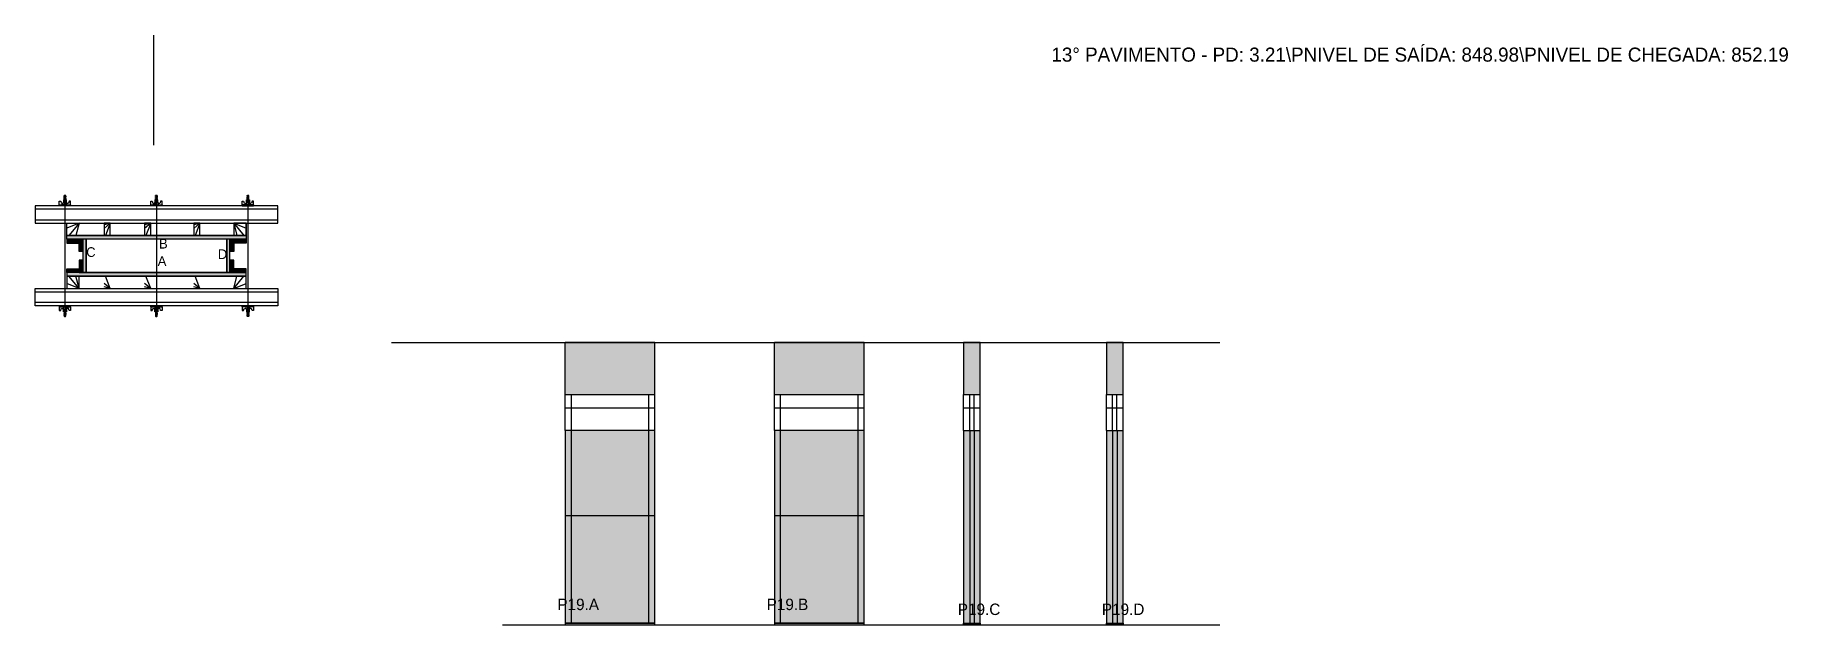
# Model space of a CAD drawing. Header units: metres. Extents: x 7609 to 9602, y 7594 to 8264.
import ezdxf

# ---------------------------------------------------------------- set-up
doc = ezdxf.new("R2010")
doc.units = ezdxf.units.M
for name, color, linetype in [('CHAPA', 7, 'Continuous'), ('COTA', 7, 'Continuous'), ('Hachura', 7, 'Continuous'), ('Madeira', 7, 'Continuous'), ('NOMENCLATURA', 7, 'Continuous'), ('Nível', 7, 'Continuous'), ('Painéis', 7, 'Continuous'), ('Perfil Metálico', 7, 'Continuous'), ('SARR_2.2x7', 7, 'Continuous'), ('SARRAFO', 7, 'Continuous'), ('Texto Seção', 7, 'Continuous'), ('TEXTO_GERAL', 7, 'Continuous')]:
    doc.layers.add(name, color=color, linetype=linetype)

msp = doc.modelspace()

# ---------------------------------------------------------------- hatches: boundary and pattern name
at = {"layer": 'COTA'}
h = msp.add_hatch(color=7, dxfattribs=at)
h.dxf.hatch_style = 1
h.paths.add_polyline_path([(8211.9, 7914.5), (8211.9, 7855.5), (8211.9, 7855.5), (8313.9, 7855.5), (8313.9, 7855.5), (8313.9, 7914.5), (8313.9, 7914.5), (8211.9, 7914.5)])
h = msp.add_hatch(color=7, dxfattribs=at)
h.dxf.hatch_style = 1
h.paths.add_polyline_path([(8449.8, 7914.5), (8449.8, 7855.5), (8449.8, 7855.5), (8551.8, 7855.5), (8551.8, 7855.5), (8551.8, 7914.5), (8551.8, 7914.5), (8449.8, 7914.5)])
h = msp.add_hatch(color=7, dxfattribs=at)
h.dxf.hatch_style = 1
h.paths.add_polyline_path([(8683.8, 7855.5), (8683.8, 7914.5), (8683.8, 7914.5), (8664.8, 7914.5), (8664.8, 7914.5), (8664.8, 7855.5), (8664.8, 7855.5), (8683.8, 7855.5)])
h = msp.add_hatch(color=7, dxfattribs=at)
h.dxf.hatch_style = 1
h.paths.add_polyline_path([(8846.3, 7855.5), (8846.3, 7914.5), (8846.3, 7914.5), (8827.3, 7914.5), (8827.3, 7914.5), (8827.3, 7855.5), (8827.3, 7855.5), (8846.3, 7855.5)])
at = {"layer": 'Hachura'}
h = msp.add_hatch(color=7, dxfattribs=at)
h.dxf.hatch_style = 1
h.paths.add_polyline_path([(7644.9, 8032.2), (7644.9, 8036.2), (7644.9, 8036.2), (7848.9, 8036.2), (7848.9, 8036.2), (7848.9, 8032.2), (7848.9, 8032.2), (7644.9, 8032.2)])
h = msp.add_hatch(color=7, dxfattribs=at)
h.dxf.hatch_style = 1
h.paths.add_polyline_path([(7644.9, 8032.2), (7644.9, 8036.2), (7644.9, 8036.2), (7848.9, 8036.2), (7848.9, 8036.2), (7848.9, 8032.2), (7848.9, 8032.2), (7644.9, 8032.2)])
h = msp.add_hatch(color=7, dxfattribs=at)
h.dxf.hatch_style = 1
h.paths.add_polyline_path([(7658.9, 8032.2), (7658.9, 8027.8), (7658.9, 8027.8), (7644.9, 8027.8), (7644.9, 8027.8), (7644.9, 8032.2), (7644.9, 8032.2), (7658.9, 8032.2)])
h = msp.add_hatch(color=7, dxfattribs=at)
h.dxf.hatch_style = 1
h.paths.add_polyline_path([(7663.3, 8032.2), (7658.9, 8032.2), (7658.9, 8032.2), (7658.9, 8018.2), (7658.9, 8018.2), (7663.3, 8018.2), (7663.3, 8018.2), (7663.3, 8032.2)])
h = msp.add_hatch(color=7, dxfattribs=at)
h.dxf.hatch_style = 1
h.paths.add_polyline_path([(7666.9, 8032.2), (7663.3, 8032.2), (7663.3, 8032.2), (7663.3, 7994.2), (7663.3, 7994.2), (7666.9, 7994.2), (7666.9, 7994.2), (7666.9, 8032.2)])
h = msp.add_hatch(color=7, dxfattribs=at)
h.dxf.hatch_style = 1
h.paths.add_polyline_path([(7666.9, 8032.2), (7663.3, 8032.2), (7663.3, 8032.2), (7663.3, 7994.2), (7663.3, 7994.2), (7666.9, 7994.2), (7666.9, 7994.2), (7666.9, 8032.2)])
h = msp.add_hatch(color=7, dxfattribs=at)
h.dxf.hatch_style = 1
h.paths.add_polyline_path([(7830.5, 8032.2), (7826.9, 8032.2), (7826.9, 8032.2), (7826.9, 7994.2), (7826.9, 7994.2), (7830.5, 7994.2), (7830.5, 7994.2), (7830.5, 8032.2)])
h = msp.add_hatch(color=7, dxfattribs=at)
h.dxf.hatch_style = 1
h.paths.add_polyline_path([(7830.5, 8032.2), (7826.9, 8032.2), (7826.9, 8032.2), (7826.9, 7994.2), (7826.9, 7994.2), (7830.5, 7994.2), (7830.5, 7994.2), (7830.5, 8032.2)])
h = msp.add_hatch(color=7, dxfattribs=at)
h.dxf.hatch_style = 1
h.paths.add_polyline_path([(7834.9, 8032.2), (7830.5, 8032.2), (7830.5, 8032.2), (7830.5, 8018.2), (7830.5, 8018.2), (7834.9, 8018.2), (7834.9, 8018.2), (7834.9, 8032.2)])
h = msp.add_hatch(color=7, dxfattribs=at)
h.dxf.hatch_style = 1
h.paths.add_polyline_path([(7834.9, 8032.2), (7834.9, 8027.8), (7834.9, 8027.8), (7848.9, 8027.8), (7848.9, 8027.8), (7848.9, 8032.2), (7848.9, 8032.2), (7834.9, 8032.2)])
h = msp.add_hatch(color=7, dxfattribs=at)
h.dxf.hatch_style = 1
h.paths.add_polyline_path([(7658.9, 7994.2), (7658.9, 7998.6), (7658.9, 7998.6), (7644.9, 7998.6), (7644.9, 7998.6), (7644.9, 7994.2), (7644.9, 7994.2), (7658.9, 7994.2)])
h = msp.add_hatch(color=7, dxfattribs=at)
h.dxf.hatch_style = 1
h.paths.add_polyline_path([(7644.9, 7994.2), (7644.9, 7990.2), (7644.9, 7990.2), (7848.9, 7990.2), (7848.9, 7990.2), (7848.9, 7994.2), (7848.9, 7994.2), (7644.9, 7994.2)])
h = msp.add_hatch(color=7, dxfattribs=at)
h.dxf.hatch_style = 1
h.paths.add_polyline_path([(7644.9, 7994.2), (7644.9, 7990.2), (7644.9, 7990.2), (7848.9, 7990.2), (7848.9, 7990.2), (7848.9, 7994.2), (7848.9, 7994.2), (7644.9, 7994.2)])
h = msp.add_hatch(color=7, dxfattribs=at)
h.dxf.hatch_style = 1
h.paths.add_polyline_path([(7663.3, 7994.2), (7658.9, 7994.2), (7658.9, 7994.2), (7658.9, 8008.2), (7658.9, 8008.2), (7663.3, 8008.2), (7663.3, 8008.2), (7663.3, 7994.2)])
h = msp.add_hatch(color=7, dxfattribs=at)
h.dxf.hatch_style = 1
h.paths.add_polyline_path([(7834.9, 7994.2), (7830.5, 7994.2), (7830.5, 7994.2), (7830.5, 8008.2), (7830.5, 8008.2), (7834.9, 8008.2), (7834.9, 8008.2), (7834.9, 7994.2)])
h = msp.add_hatch(color=7, dxfattribs=at)
h.dxf.hatch_style = 1
h.paths.add_polyline_path([(7834.9, 7994.2), (7834.9, 7998.6), (7834.9, 7998.6), (7848.9, 7998.6), (7848.9, 7998.6), (7848.9, 7994.2), (7848.9, 7994.2), (7834.9, 7994.2)])
h = msp.add_hatch(color=7, dxfattribs=at)
h.dxf.hatch_style = 1
h.paths.add_polyline_path([(8313.9, 7814.5), (8211.9, 7814.5), (8211.9, 7814.5), (8211.9, 7593.5), (8211.9, 7593.5), (8313.9, 7593.5), (8313.9, 7593.5), (8313.9, 7814.5)])
h = msp.add_hatch(color=7, dxfattribs=at)
h.dxf.hatch_style = 1
h.paths.add_polyline_path([(8551.8, 7814.5), (8449.8, 7814.5), (8449.8, 7814.5), (8449.8, 7593.5), (8449.8, 7593.5), (8551.8, 7593.5), (8551.8, 7593.5), (8551.8, 7814.5)])
h = msp.add_hatch(color=7, dxfattribs=at)
h.dxf.hatch_style = 1
h.paths.add_polyline_path([(8683.8, 7814.5), (8664.8, 7814.5), (8664.8, 7814.5), (8664.8, 7593.5), (8664.8, 7593.5), (8683.8, 7593.5), (8683.8, 7593.5), (8683.8, 7814.5), (8683.8, 7814.5)])
h = msp.add_hatch(color=7, dxfattribs=at)
h.dxf.hatch_style = 1
h.paths.add_polyline_path([(8846.3, 7814.5), (8827.3, 7814.5), (8827.3, 7814.5), (8827.3, 7593.5), (8827.3, 7593.5), (8846.3, 7593.5), (8846.3, 7593.5), (8846.3, 7814.5), (8846.3, 7814.5)])

# ---------------------------------------------------------------- linework, layer by layer
at = {"layer": 'CHAPA', "color": 7, "lineweight": 25}
for points in [[(7644.9, 8032.2), (7644.9, 8036.2), (7848.9, 8036.2), (7848.9, 8032.2)], [(7644.9, 8032.2), (7644.9, 8036.2), (7848.9, 8036.2), (7848.9, 8032.2)], [(7666.9, 8032.2), (7663.3, 8032.2), (7663.3, 7994.2), (7666.9, 7994.2)], [(7666.9, 8032.2), (7663.3, 8032.2), (7663.3, 7994.2), (7666.9, 7994.2)], [(7830.5, 8032.2), (7826.9, 8032.2), (7826.9, 7994.2), (7830.5, 7994.2)], [(7830.5, 8032.2), (7826.9, 8032.2), (7826.9, 7994.2), (7830.5, 7994.2)], [(7644.9, 7994.2), (7644.9, 7990.2), (7848.9, 7990.2), (7848.9, 7994.2)], [(7644.9, 7994.2), (7644.9, 7990.2), (7848.9, 7990.2), (7848.9, 7994.2)]]:
    msp.add_lwpolyline(points, close=True, dxfattribs=at)
at = {"layer": 'COTA', "color": 7, "lineweight": 25}
for p, q in [((8211.9, 7855.5), (8211.9, 7914.5)), ((8313.9, 7914.5), (8211.9, 7914.5)), ((8313.9, 7855.5), (8313.9, 7914.5)), ((8551.8, 7914.5), (8449.8, 7914.5)), ((8449.8, 7855.5), (8449.8, 7914.5)), ((8551.8, 7855.5), (8551.8, 7914.5))]:
    msp.add_line(p, q, dxfattribs=at)
for points in [[(8683.8, 7855.5), (8683.8, 7914.5), (8664.8, 7914.5), (8664.8, 7855.5)], [(8846.3, 7855.5), (8846.3, 7914.5), (8827.3, 7914.5), (8827.3, 7855.5)]]:
    msp.add_lwpolyline(points, dxfattribs=at)
at = {"layer": 'Defpoints', "color": 7, "lineweight": 25}
msp.add_line((7743.9, 8139.2), (7743.9, 8264.2), dxfattribs=at)
at = {"layer": 'Hachura', "color": 7, "lineweight": 25}
for p, q in [((7636.4, 8070.2), (7636.4, 8075.3)), ((7636.4, 8075.3), (7638.1, 8075.3)), ((7638.1, 8075.3), (7638.7, 8073.1)), ((7641, 8073.7), (7644.8, 8073.7)), ((7641, 8071.1), (7641, 8073.7)), ((7644.6, 8076.9), (7641.2, 8076.9)), ((7641.2, 8076.9), (7641.2, 8073.7)), ((7644.6, 8076.8), (7641.2, 8076.8)), ((7641.8, 8081.3), (7644, 8080.2)), ((7643.9, 8079.9), (7641.8, 8081)), ((7641.8, 8080.1), (7644, 8079)), ((7643.9, 8078.8), (7641.8, 8079.8)), ((7641.8, 8078.9), (7644, 8077.8)), ((7643.9, 8077.6), (7641.8, 8078.7)), ((7643, 8076.9), (7641.8, 8077.5)), ((7641.9, 8081.7), (7642.2, 8082)), ((7641.9, 8081.3), (7641.9, 8081.7)), ((7641.9, 8081.7), (7641.9, 8081.7)), ((7643.8, 8081.7), (7641.9, 8081.7)), ((7641.9, 8081.3), (7643.8, 8080.4)), ((7641.9, 8081.3), (7643.8, 8080.4)), ((7641.9, 8080.2), (7641.9, 8080.8)), ((7643.8, 8079.9), (7641.9, 8080.8)), ((7641.9, 8080.2), (7643.8, 8079.2)), ((7641.9, 8079), (7641.9, 8079.7)), ((7643.8, 8078.7), (7641.9, 8079.7)), ((7641.9, 8079.5), (7641.9, 8079.7)), ((7641.9, 8079), (7643.8, 8078.1)), ((7641.9, 8077.9), (7641.9, 8078.5)), ((7643.8, 8077.5), (7641.9, 8078.5)), ((7641.9, 8077.9), (7643.8, 8076.9)), ((7642.8, 8076.9), (7641.9, 8077.3)), ((7641.9, 8076.9), (7641.9, 8077.3)), ((7642.2, 8082), (7643.5, 8082)), ((7642.2, 8076.9), (7642.2, 8073.7)), ((7643.8, 8081), (7642.5, 8081.7)), ((7643.9, 8081.1), (7642.8, 8081.7)), ((7642.9, 8081), (7642.9, 7949.2)), ((7643.3, 8081.7), (7644, 8081.3)), ((7643.8, 8081.7), (7643.5, 8082)), ((7643.5, 8081.7), (7643.8, 8081.5)), ((7643.8, 8081.5), (7643.8, 8081.7)), ((7643.8, 8081), (7643.8, 8080.4)), ((7643.8, 8079.2), (7643.8, 8079.9)), ((7643.8, 8078.5), (7643.8, 8078.7)), ((7643.8, 8078.5), (7643.8, 8078.1)), ((7643.8, 8077.5), (7643.8, 8076.9)), ((7643.8, 8076.9), (7643.8, 8073.7)), ((7644.6, 8073.7), (7644.6, 8076.9)), ((7644.8, 8073.7), (7644.6, 8073.7)), ((7644.8, 8073.7), (7644.6, 8073.7)), ((7644.8, 8073.7), (7644.8, 8071.1)), ((7647.7, 8075.3), (7647.1, 8073.1)), ((7649.3, 8075.3), (7647.7, 8075.3)), ((7649.3, 8071.1), (7649.3, 8075.3)), ((7740.4, 8070.2), (7740.4, 8075.3)), ((7740.4, 8075.3), (7742.1, 8075.3)), ((7742.1, 8075.3), (7742.7, 8073.1)), ((7745, 8073.7), (7748.8, 8073.7)), ((7745, 8071.1), (7745, 8073.7)), ((7748.6, 8076.9), (7745.2, 8076.9)), ((7745.2, 8076.9), (7745.2, 8073.7)), ((7748.6, 8076.8), (7745.2, 8076.8)), ((7745.8, 8081.3), (7748, 8080.2)), ((7747.9, 8079.9), (7745.8, 8081)), ((7745.8, 8080.1), (7748, 8079)), ((7747.9, 8078.8), (7745.8, 8079.8)), ((7745.8, 8078.9), (7748, 8077.8)), ((7747.9, 8077.6), (7745.8, 8078.7)), ((7747, 8076.9), (7745.8, 8077.5)), ((7745.9, 8081.7), (7746.2, 8082)), ((7745.9, 8081.3), (7745.9, 8081.7)), ((7745.9, 8081.7), (7745.9, 8081.7)), ((7747.8, 8081.7), (7745.9, 8081.7)), ((7745.9, 8081.3), (7747.8, 8080.4)), ((7745.9, 8081.3), (7747.8, 8080.4)), ((7745.9, 8080.2), (7745.9, 8080.8)), ((7747.8, 8079.9), (7745.9, 8080.8)), ((7745.9, 8080.2), (7747.8, 8079.2)), ((7745.9, 8079), (7745.9, 8079.7)), ((7747.8, 8078.7), (7745.9, 8079.7)), ((7745.9, 8079.5), (7745.9, 8079.7)), ((7745.9, 8079), (7747.8, 8078.1)), ((7745.9, 8077.9), (7745.9, 8078.5)), ((7747.8, 8077.5), (7745.9, 8078.5)), ((7745.9, 8077.9), (7747.8, 8076.9)), ((7746.8, 8076.9), (7745.9, 8077.3)), ((7745.9, 8076.9), (7745.9, 8077.3)), ((7746.2, 8082), (7747.5, 8082)), ((7746.2, 8076.9), (7746.2, 8073.7)), ((7747.8, 8081), (7746.5, 8081.7)), ((7747.9, 8081.1), (7746.8, 8081.7)), ((7746.9, 8081), (7746.9, 7949.2)), ((7747.3, 8081.7), (7748, 8081.3)), ((7747.8, 8081.7), (7747.5, 8082)), ((7747.5, 8081.7), (7747.8, 8081.5)), ((7747.8, 8081.5), (7747.8, 8081.7)), ((7747.8, 8081), (7747.8, 8080.4)), ((7747.8, 8079.2), (7747.8, 8079.9)), ((7747.8, 8078.5), (7747.8, 8078.7)), ((7747.8, 8078.5), (7747.8, 8078.1)), ((7747.8, 8077.5), (7747.8, 8076.9)), ((7747.8, 8076.9), (7747.8, 8073.7)), ((7748.6, 8073.7), (7748.6, 8076.9)), ((7748.8, 8073.7), (7748.6, 8073.7)), ((7748.8, 8073.7), (7748.6, 8073.7)), ((7748.8, 8073.7), (7748.8, 8071.1)), ((7751.7, 8075.3), (7751.1, 8073.1)), ((7753.3, 8075.3), (7751.7, 8075.3)), ((7753.3, 8071.1), (7753.3, 8075.3)), ((7844.4, 8071.1), (7844.4, 8075.3)), ((7844.4, 8075.3), (7846.1, 8075.3)), ((7846.1, 8075.3), (7846.7, 8073.1)), ((7852.8, 8073.7), (7849, 8073.7)), ((7849, 8073.7), (7849, 8071.1)), ((7849, 8073.7), (7849.2, 8073.7)), ((7849, 8073.7), (7849.2, 8073.7)), ((7849.2, 8076.9), (7852.6, 8076.9)), ((7849.2, 8073.7), (7849.2, 8076.9)), ((7849.2, 8076.8), (7852.6, 8076.8)), ((7850.5, 8081.7), (7849.8, 8081.3)), ((7852, 8081.3), (7849.8, 8080.2)), ((7852, 8080.1), (7849.8, 8079)), ((7852, 8078.9), (7849.8, 8077.8)), ((7849.9, 8081.1), (7851, 8081.7)), ((7849.9, 8079.9), (7852, 8081)), ((7849.9, 8078.8), (7852, 8079.8)), ((7849.9, 8077.6), (7852, 8078.7)), ((7850, 8081.7), (7850.3, 8082)), ((7850.3, 8081.7), (7850, 8081.5)), ((7850, 8081.5), (7850, 8081.7)), ((7850, 8081), (7851.3, 8081.7)), ((7850, 8081.7), (7851.9, 8081.7)), ((7851.9, 8081.3), (7850, 8080.4)), ((7851.9, 8081.3), (7850, 8080.4)), ((7850, 8081), (7850, 8080.4)), ((7850, 8079.9), (7851.9, 8080.8)), ((7851.9, 8080.2), (7850, 8079.2)), ((7850, 8079.2), (7850, 8079.9)), ((7850, 8078.7), (7851.9, 8079.7)), ((7851.9, 8079), (7850, 8078.1)), ((7850, 8078.5), (7850, 8078.7)), ((7850, 8078.5), (7850, 8078.1)), ((7850, 8077.5), (7851.9, 8078.5)), ((7851.9, 8077.9), (7850, 8076.9)), ((7850, 8077.5), (7850, 8076.9)), ((7850, 8076.9), (7850, 8073.7)), ((7851.6, 8082), (7850.3, 8082)), ((7850.8, 8076.9), (7852, 8077.5)), ((7850.9, 8081), (7850.9, 7949.2)), ((7851, 8076.9), (7851.9, 8077.3)), ((7851.5, 8076.9), (7851.5, 8073.7)), ((7851.9, 8081.7), (7851.6, 8082)), ((7851.9, 8081.3), (7851.9, 8081.7)), ((7851.9, 8081.7), (7851.9, 8081.7)), ((7851.9, 8080.2), (7851.9, 8080.8)), ((7851.9, 8079), (7851.9, 8079.7)), ((7851.9, 8079.5), (7851.9, 8079.7)), ((7851.9, 8077.9), (7851.9, 8078.5)), ((7851.9, 8076.9), (7851.9, 8077.3)), ((7852.6, 8076.9), (7852.6, 8073.7)), ((7852.8, 8071.1), (7852.8, 8073.7)), ((7855.7, 8075.3), (7855.1, 8073.1)), ((7857.3, 8075.3), (7855.7, 8075.3)), ((7857.3, 8070.2), (7857.3, 8075.3)), ((7636.4, 8071.1), (7649.3, 8071.1)), ((7636.4, 8071.1), (7641.6, 8071.1)), ((7649.3, 8070.2), (7636.4, 8070.2)), ((7636.6, 8071.1), (7636.6, 8070.2)), ((7636.8, 8071.1), (7636.8, 8070.2)), ((7637.1, 8071.1), (7637.1, 8070.2)), ((7637.6, 8071.1), (7637.6, 8070.2)), ((7638.4, 8071.1), (7638.4, 8070.2)), ((7639, 8072.9), (7641, 8072.9)), ((7639.9, 8071.1), (7639.9, 8070.2)), ((7648.4, 8070.2), (7640.6, 8070.2)), ((7642.9, 8071.1), (7641, 8071.1)), ((7641.6, 8071.1), (7642.2, 8071.1)), ((7641.9, 8070.8), (7641.9, 8071)), ((7641.9, 8070.3), (7641.9, 8070.8)), ((7642.6, 8071.1), (7642.6, 8073.1)), ((7642.9, 8071.1), (7642.9, 8070.2)), ((7643.1, 8073.1), (7643.1, 8071.1)), ((7643.9, 8071), (7643.9, 8070.5)), ((7646.8, 8072.9), (7644.8, 8072.9)), ((7645.9, 8071.1), (7645.9, 8070.2)), ((7647.4, 8071.1), (7647.4, 8070.2)), ((7648.2, 8071.1), (7648.2, 8070.2)), ((7648.7, 8071.1), (7648.7, 8070.2)), ((7649, 8071.1), (7649, 8070.2)), ((7649.2, 8071.1), (7649.2, 8070.2)), ((7649.3, 8071.1), (7649.3, 8070.2)), ((7740.4, 8071.1), (7753.3, 8071.1)), ((7740.4, 8071.1), (7745.6, 8071.1)), ((7753.3, 8070.2), (7740.4, 8070.2)), ((7740.6, 8071.1), (7740.6, 8070.2)), ((7740.8, 8071.1), (7740.8, 8070.2)), ((7741.1, 8071.1), (7741.1, 8070.2)), ((7741.6, 8071.1), (7741.6, 8070.2)), ((7742.4, 8071.1), (7742.4, 8070.2)), ((7743, 8072.9), (7745, 8072.9)), ((7743.9, 8071.1), (7743.9, 8070.2)), ((7752.4, 8070.2), (7744.6, 8070.2)), ((7746.9, 8071.1), (7745, 8071.1)), ((7745.6, 8071.1), (7746.2, 8071.1)), ((7745.9, 8070.8), (7745.9, 8071)), ((7745.9, 8070.3), (7745.9, 8070.8)), ((7746.6, 8071.1), (7746.6, 8073.1)), ((7746.9, 8071.1), (7746.9, 8070.2)), ((7747.1, 8073.1), (7747.1, 8071.1)), ((7747.9, 8071), (7747.9, 8070.5)), ((7750.8, 8072.9), (7748.8, 8072.9)), ((7749.9, 8071.1), (7749.9, 8070.2)), ((7751.4, 8071.1), (7751.4, 8070.2)), ((7752.2, 8071.1), (7752.2, 8070.2)), ((7752.7, 8071.1), (7752.7, 8070.2)), ((7753, 8071.1), (7753, 8070.2)), ((7753.2, 8071.1), (7753.2, 8070.2)), ((7753.3, 8071.1), (7753.3, 8070.2)), ((7857.3, 8071.1), (7844.4, 8071.1)), ((7844.4, 8071.1), (7844.4, 8070.2)), ((7844.4, 8070.2), (7857.3, 8070.2)), ((7844.6, 8071.1), (7844.6, 8070.2)), ((7844.8, 8071.1), (7844.8, 8070.2)), ((7845.1, 8071.1), (7845.1, 8070.2)), ((7845.4, 8070.2), (7853.2, 8070.2)), ((7845.6, 8071.1), (7845.6, 8070.2)), ((7846.4, 8071.1), (7846.4, 8070.2)), ((7847, 8072.9), (7849, 8072.9)), ((7847.9, 8071.1), (7847.9, 8070.2)), ((7849.9, 8071), (7849.9, 8070.5)), ((7850.7, 8073.1), (7850.7, 8071.1)), ((7850.9, 8071.1), (7852.8, 8071.1)), ((7850.9, 8071.1), (7850.9, 8070.2)), ((7851.2, 8071.1), (7851.2, 8073.1)), ((7852.2, 8071.1), (7851.5, 8071.1)), ((7851.9, 8070.8), (7851.9, 8071)), ((7851.9, 8070.3), (7851.9, 8070.8)), ((7857.3, 8071.1), (7852.2, 8071.1)), ((7854.8, 8072.9), (7852.8, 8072.9)), ((7853.9, 8071.1), (7853.9, 8070.2)), ((7855.4, 8071.1), (7855.4, 8070.2)), ((7856.2, 8071.1), (7856.2, 8070.2)), ((7856.7, 8071.1), (7856.7, 8070.2)), ((7857, 8071.1), (7857, 8070.2)), ((7857.2, 8071.1), (7857.2, 8070.2)), ((7649.3, 7956.2), (7636.4, 7956.2)), ((7636.4, 7956.2), (7636.4, 7951)), ((7636.4, 7955.3), (7649.3, 7955.3)), ((7636.4, 7955.3), (7641.6, 7955.3)), ((7636.6, 7955.3), (7636.6, 7956.2)), ((7636.8, 7955.3), (7636.8, 7956.2)), ((7637.1, 7955.3), (7637.1, 7956.2)), ((7637.6, 7955.3), (7637.6, 7956.2)), ((7638.4, 7955.3), (7638.4, 7956.2)), ((7639.9, 7955.3), (7639.9, 7956.2)), ((7648.4, 7956.2), (7640.6, 7956.2)), ((7642.9, 7955.3), (7641, 7955.3)), ((7641, 7955.3), (7641, 7952.7)), ((7641.6, 7955.3), (7642.2, 7955.3)), ((7641.9, 7956), (7641.9, 7955.6)), ((7641.9, 7955.6), (7641.9, 7955.4)), ((7642.6, 7955.3), (7642.6, 7953.3)), ((7642.9, 7955.3), (7642.9, 7956.2)), ((7643.1, 7953.3), (7643.1, 7955.3)), ((7643.9, 7955.4), (7643.9, 7955.8)), ((7644.8, 7952.7), (7644.8, 7955.3)), ((7645.9, 7955.3), (7645.9, 7956.2)), ((7647.4, 7955.3), (7647.4, 7956.2)), ((7648.2, 7955.3), (7648.2, 7956.2)), ((7648.7, 7955.3), (7648.7, 7956.2)), ((7649, 7955.3), (7649, 7956.2)), ((7649.2, 7955.3), (7649.2, 7956.2)), ((7649.3, 7955.3), (7649.3, 7956.2)), ((7649.3, 7955.3), (7649.3, 7951)), ((7753.3, 7956.2), (7740.4, 7956.2)), ((7740.4, 7956.2), (7740.4, 7951)), ((7740.4, 7955.3), (7753.3, 7955.3)), ((7740.4, 7955.3), (7745.6, 7955.3)), ((7740.6, 7955.3), (7740.6, 7956.2)), ((7740.8, 7955.3), (7740.8, 7956.2)), ((7741.1, 7955.3), (7741.1, 7956.2)), ((7741.6, 7955.3), (7741.6, 7956.2)), ((7742.4, 7955.3), (7742.4, 7956.2)), ((7743.9, 7955.3), (7743.9, 7956.2)), ((7752.4, 7956.2), (7744.6, 7956.2)), ((7746.9, 7955.3), (7745, 7955.3)), ((7745, 7955.3), (7745, 7952.7)), ((7745.6, 7955.3), (7746.2, 7955.3)), ((7745.9, 7956), (7745.9, 7955.6)), ((7745.9, 7955.6), (7745.9, 7955.4)), ((7746.6, 7955.3), (7746.6, 7953.3)), ((7746.9, 7955.3), (7746.9, 7956.2)), ((7747.1, 7953.3), (7747.1, 7955.3)), ((7747.9, 7955.4), (7747.9, 7955.8)), ((7748.8, 7952.7), (7748.8, 7955.3)), ((7749.9, 7955.3), (7749.9, 7956.2)), ((7751.4, 7955.3), (7751.4, 7956.2)), ((7752.2, 7955.3), (7752.2, 7956.2)), ((7752.7, 7955.3), (7752.7, 7956.2)), ((7753, 7955.3), (7753, 7956.2)), ((7753.2, 7955.3), (7753.2, 7956.2)), ((7753.3, 7955.3), (7753.3, 7956.2)), ((7753.3, 7955.3), (7753.3, 7951)), ((7844.4, 7956.2), (7857.3, 7956.2)), ((7844.4, 7955.3), (7844.4, 7956.2)), ((7857.3, 7955.3), (7844.4, 7955.3)), ((7844.4, 7955.3), (7844.4, 7951)), ((7844.6, 7955.3), (7844.6, 7956.2)), ((7844.8, 7955.3), (7844.8, 7956.2)), ((7845.1, 7955.3), (7845.1, 7956.2)), ((7845.4, 7956.2), (7853.2, 7956.2)), ((7845.6, 7955.3), (7845.6, 7956.2)), ((7846.4, 7955.3), (7846.4, 7956.2)), ((7847.9, 7955.3), (7847.9, 7956.2)), ((7849, 7952.7), (7849, 7955.3)), ((7849.9, 7955.4), (7849.9, 7955.8)), ((7850.7, 7953.3), (7850.7, 7955.3)), ((7850.9, 7955.3), (7850.9, 7956.2)), ((7850.9, 7955.3), (7852.8, 7955.3)), ((7851.2, 7955.3), (7851.2, 7953.3)), ((7852.2, 7955.3), (7851.5, 7955.3)), ((7851.9, 7956), (7851.9, 7955.6)), ((7851.9, 7955.6), (7851.9, 7955.4)), ((7857.3, 7955.3), (7852.2, 7955.3)), ((7852.8, 7955.3), (7852.8, 7952.7)), ((7853.9, 7955.3), (7853.9, 7956.2)), ((7855.4, 7955.3), (7855.4, 7956.2)), ((7856.2, 7955.3), (7856.2, 7956.2)), ((7856.7, 7955.3), (7856.7, 7956.2)), ((7857, 7955.3), (7857, 7956.2)), ((7857.2, 7955.3), (7857.2, 7956.2)), ((7857.3, 7956.2), (7857.3, 7951)), ((7636.4, 7951), (7638.1, 7951)), ((7638.1, 7951), (7638.7, 7953.2)), ((7639, 7953.5), (7641, 7953.5)), ((7641, 7952.7), (7644.8, 7952.7)), ((7641.2, 7949.5), (7641.2, 7952.7)), ((7644.6, 7949.5), (7641.2, 7949.5)), ((7644.6, 7949.5), (7641.2, 7949.5)), ((7643, 7949.5), (7641.8, 7948.8)), ((7643.9, 7948.8), (7641.8, 7947.7)), ((7641.8, 7947.4), (7644, 7948.5)), ((7643.9, 7947.6), (7641.8, 7946.5)), ((7641.8, 7946.3), (7644, 7947.4)), ((7643.9, 7946.4), (7641.8, 7945.4)), ((7641.8, 7945.1), (7644, 7946.2)), ((7641.9, 7948.5), (7643.8, 7949.5)), ((7642.8, 7949.5), (7641.9, 7949)), ((7641.9, 7949.5), (7641.9, 7949)), ((7643.8, 7948.8), (7641.9, 7947.9)), ((7641.9, 7948.5), (7641.9, 7947.9)), ((7641.9, 7947.4), (7643.8, 7948.3)), ((7643.8, 7947.7), (7641.9, 7946.7)), ((7641.9, 7947.4), (7641.9, 7946.7)), ((7641.9, 7946.2), (7643.8, 7947.2)), ((7641.9, 7946.9), (7641.9, 7946.7)), ((7643.8, 7946.5), (7641.9, 7945.5)), ((7641.9, 7946.2), (7641.9, 7945.5)), ((7641.9, 7945), (7643.8, 7946)), ((7641.9, 7945), (7643.8, 7946)), ((7641.9, 7945), (7641.9, 7944.7)), ((7641.9, 7944.7), (7641.9, 7944.7)), ((7641.9, 7944.7), (7642.2, 7944.4)), ((7643.8, 7944.7), (7641.9, 7944.7)), ((7642.2, 7949.5), (7642.2, 7952.7)), ((7642.2, 7944.4), (7643.5, 7944.4)), ((7643.8, 7945.4), (7642.5, 7944.7)), ((7643.9, 7945.3), (7642.8, 7944.7)), ((7643.3, 7944.7), (7644, 7945)), ((7643.5, 7944.7), (7643.8, 7944.8)), ((7643.8, 7944.7), (7643.5, 7944.4)), ((7643.8, 7949.5), (7643.8, 7952.7)), ((7643.8, 7948.8), (7643.8, 7949.5)), ((7643.8, 7947.9), (7643.8, 7948.3)), ((7643.8, 7947.9), (7643.8, 7947.7)), ((7643.8, 7947.2), (7643.8, 7946.5)), ((7643.8, 7945.4), (7643.8, 7946)), ((7643.8, 7944.8), (7643.8, 7944.7)), ((7644.6, 7952.7), (7644.6, 7949.5)), ((7644.8, 7952.7), (7644.6, 7952.7)), ((7644.8, 7952.7), (7644.6, 7952.7)), ((7646.8, 7953.5), (7644.8, 7953.5)), ((7647.7, 7951), (7647.1, 7953.2)), ((7649.3, 7951), (7647.7, 7951)), ((7740.4, 7951), (7742.1, 7951)), ((7742.1, 7951), (7742.7, 7953.2)), ((7743, 7953.5), (7745, 7953.5)), ((7745, 7952.7), (7748.8, 7952.7)), ((7745.2, 7949.5), (7745.2, 7952.7)), ((7748.6, 7949.5), (7745.2, 7949.5)), ((7748.6, 7949.5), (7745.2, 7949.5)), ((7747, 7949.5), (7745.8, 7948.8)), ((7747.9, 7948.8), (7745.8, 7947.7)), ((7745.8, 7947.4), (7748, 7948.5)), ((7747.9, 7947.6), (7745.8, 7946.5)), ((7745.8, 7946.3), (7748, 7947.4)), ((7747.9, 7946.4), (7745.8, 7945.4)), ((7745.8, 7945.1), (7748, 7946.2)), ((7745.9, 7948.5), (7747.8, 7949.5)), ((7746.8, 7949.5), (7745.9, 7949)), ((7745.9, 7949.5), (7745.9, 7949)), ((7747.8, 7948.8), (7745.9, 7947.9)), ((7745.9, 7948.5), (7745.9, 7947.9)), ((7745.9, 7947.4), (7747.8, 7948.3)), ((7747.8, 7947.7), (7745.9, 7946.7)), ((7745.9, 7947.4), (7745.9, 7946.7)), ((7745.9, 7946.2), (7747.8, 7947.2)), ((7745.9, 7946.9), (7745.9, 7946.7)), ((7747.8, 7946.5), (7745.9, 7945.5)), ((7745.9, 7946.2), (7745.9, 7945.5)), ((7745.9, 7945), (7747.8, 7946)), ((7745.9, 7945), (7747.8, 7946)), ((7745.9, 7945), (7745.9, 7944.7)), ((7745.9, 7944.7), (7745.9, 7944.7)), ((7745.9, 7944.7), (7746.2, 7944.4)), ((7747.8, 7944.7), (7745.9, 7944.7)), ((7746.2, 7944.4), (7747.5, 7944.4)), ((7746.2, 7949.5), (7746.2, 7952.7)), ((7747.8, 7945.4), (7746.5, 7944.7)), ((7747.9, 7945.3), (7746.8, 7944.7)), ((7747.3, 7944.7), (7748, 7945)), ((7747.5, 7944.7), (7747.8, 7944.8)), ((7747.8, 7944.7), (7747.5, 7944.4)), ((7747.8, 7949.5), (7747.8, 7952.7)), ((7747.8, 7948.8), (7747.8, 7949.5)), ((7747.8, 7947.9), (7747.8, 7948.3)), ((7747.8, 7947.9), (7747.8, 7947.7)), ((7747.8, 7947.2), (7747.8, 7946.5)), ((7747.8, 7945.4), (7747.8, 7946)), ((7747.8, 7944.8), (7747.8, 7944.7)), ((7748.6, 7952.7), (7748.6, 7949.5)), ((7748.8, 7952.7), (7748.6, 7952.7)), ((7748.8, 7952.7), (7748.6, 7952.7)), ((7750.8, 7953.5), (7748.8, 7953.5)), ((7751.7, 7951), (7751.1, 7953.2)), ((7753.3, 7951), (7751.7, 7951)), ((7844.4, 7951), (7846.1, 7951)), ((7846.1, 7951), (7846.7, 7953.2)), ((7847, 7953.5), (7849, 7953.5)), ((7852.8, 7952.7), (7849, 7952.7)), ((7849, 7952.7), (7849.2, 7952.7)), ((7849, 7952.7), (7849.2, 7952.7)), ((7849.2, 7952.7), (7849.2, 7949.5)), ((7849.2, 7949.5), (7852.6, 7949.5)), ((7849.2, 7949.5), (7852.6, 7949.5)), ((7852, 7947.4), (7849.8, 7948.5)), ((7852, 7946.3), (7849.8, 7947.4)), ((7852, 7945.1), (7849.8, 7946.2)), ((7850.5, 7944.7), (7849.8, 7945)), ((7849.9, 7948.8), (7852, 7947.7)), ((7849.9, 7947.6), (7852, 7946.5)), ((7849.9, 7946.4), (7852, 7945.4)), ((7849.9, 7945.3), (7851, 7944.7)), ((7850, 7949.5), (7850, 7952.7)), ((7850, 7948.8), (7850, 7949.5)), ((7851.9, 7948.5), (7850, 7949.5)), ((7850, 7948.8), (7851.9, 7947.9)), ((7850, 7947.9), (7850, 7948.3)), ((7851.9, 7947.4), (7850, 7948.3)), ((7850, 7947.9), (7850, 7947.7)), ((7850, 7947.7), (7851.9, 7946.7)), ((7850, 7947.2), (7850, 7946.5)), ((7851.9, 7946.2), (7850, 7947.2)), ((7850, 7946.5), (7851.9, 7945.5)), ((7851.9, 7945), (7850, 7946)), ((7850, 7945.4), (7850, 7946)), ((7851.9, 7945), (7850, 7946)), ((7850, 7945.4), (7851.3, 7944.7)), ((7850.3, 7944.7), (7850, 7944.8)), ((7850, 7944.8), (7850, 7944.7)), ((7850, 7944.7), (7850.3, 7944.4)), ((7850, 7944.7), (7851.9, 7944.7)), ((7851.6, 7944.4), (7850.3, 7944.4)), ((7850.8, 7949.5), (7852, 7948.8)), ((7851, 7949.5), (7851.9, 7949)), ((7851.5, 7949.5), (7851.5, 7952.7)), ((7851.9, 7944.7), (7851.6, 7944.4)), ((7851.9, 7949.5), (7851.9, 7949)), ((7851.9, 7948.5), (7851.9, 7947.9)), ((7851.9, 7947.4), (7851.9, 7946.7)), ((7851.9, 7946.9), (7851.9, 7946.7)), ((7851.9, 7946.2), (7851.9, 7945.5)), ((7851.9, 7945), (7851.9, 7944.7)), ((7851.9, 7944.7), (7851.9, 7944.7)), ((7852.6, 7949.5), (7852.6, 7952.7)), ((7854.8, 7953.5), (7852.8, 7953.5)), ((7855.7, 7951), (7855.1, 7953.2)), ((7857.3, 7951), (7855.7, 7951))]:
    msp.add_line(p, q, dxfattribs=at)
at = {"layer": 'Madeira', "color": 7, "lineweight": 25}
for p, q in [((7658.9, 8050.2), (7644.9, 8044.8)), ((7658.9, 8050.2), (7647.4, 8036.2)), ((7658.9, 8050.2), (7655.4, 8036.2)), ((7694.4, 8050.2), (7687.4, 8044.4)), ((7694.4, 8050.2), (7687.4, 8048.5)), ((7694.4, 8050.2), (7689, 8036.2)), ((7740.4, 8050.2), (7733.4, 8044.4)), ((7740.4, 8050.2), (7733.4, 8048.5)), ((7740.4, 8050.2), (7735, 8036.2)), ((7796.4, 8050.2), (7789.4, 8044.4)), ((7796.4, 8050.2), (7789.4, 8048.5)), ((7796.4, 8050.2), (7791, 8036.2)), ((7834.9, 8050.2), (7846.4, 8036.2)), ((7834.9, 8050.2), (7838.4, 8036.2)), ((7834.9, 8050.2), (7848.9, 8044.8)), ((7658.9, 7976.2), (7644.9, 7981.6)), ((7658.9, 7976.2), (7647.4, 7990.2)), ((7658.9, 7976.2), (7655.4, 7990.2)), ((7694.4, 7976.2), (7687.4, 7981.9)), ((7694.4, 7976.2), (7687.4, 7977.9)), ((7694.4, 7976.2), (7689, 7990.2)), ((7740.4, 7976.2), (7733.4, 7981.9)), ((7740.4, 7976.2), (7733.4, 7977.9)), ((7740.4, 7976.2), (7735, 7990.2)), ((7796.4, 7976.2), (7789.4, 7981.9)), ((7796.4, 7976.2), (7789.4, 7977.9)), ((7796.4, 7976.2), (7791, 7990.2)), ((7834.9, 7976.2), (7846.4, 7990.2)), ((7834.9, 7976.2), (7838.4, 7990.2)), ((7834.9, 7976.2), (7848.9, 7981.6))]:
    msp.add_line(p, q, dxfattribs=at)
for points in [[(7848.9, 8050.2), (7848.9, 8036.2), (7644.9, 8036.2), (7644.9, 8050.2)], [(7694.4, 8050.2), (7687.4, 8050.2), (7687.4, 8036.2), (7694.4, 8036.2)], [(7740.4, 8050.2), (7733.4, 8050.2), (7733.4, 8036.2), (7740.4, 8036.2)], [(7796.4, 8050.2), (7789.4, 8050.2), (7789.4, 8036.2), (7796.4, 8036.2)], [(7834.9, 8050.2), (7834.9, 8036.2), (7848.9, 8036.2), (7848.9, 8050.2)], [(7658.9, 7976.2), (7658.9, 7990.2), (7644.9, 7990.2), (7644.9, 7976.2)], [(7848.9, 7976.2), (7848.9, 7990.2), (7644.9, 7990.2), (7644.9, 7976.2)]]:
    msp.add_lwpolyline(points, close=True, dxfattribs=at)
at = {"layer": 'Nível', "color": 7, "lineweight": 25}
for p, q in [((8014.2, 7914.5), (8956.2, 7914.5)), ((8140.4, 7593.5), (8956.2, 7593.5))]:
    msp.add_line(p, q, dxfattribs=at)
at = {"layer": 'Painéis', "color": 7, "lineweight": 25}
for p, q in [((8211.9, 7855.5), (8313.9, 7855.5)), ((8211.9, 7814.5), (8211.9, 7855.5)), ((8313.9, 7814.5), (8313.9, 7855.5)), ((8449.8, 7855.5), (8551.8, 7855.5)), ((8449.8, 7814.5), (8449.8, 7855.5)), ((8551.8, 7814.5), (8551.8, 7855.5)), ((8664.8, 7855.5), (8683.8, 7855.5)), ((8664.8, 7814.5), (8664.8, 7855.5)), ((8683.8, 7814.5), (8683.8, 7855.5)), ((8827.3, 7855.5), (8846.3, 7855.5)), ((8827.3, 7814.5), (8827.3, 7855.5)), ((8846.3, 7814.5), (8846.3, 7855.5)), ((8211.9, 7840.5), (8313.9, 7840.5)), ((8218.9, 7840.5), (8313.9, 7840.5)), ((8449.8, 7840.5), (8551.8, 7840.5)), ((8664.8, 7840.5), (8683.8, 7840.5)), ((8827.3, 7840.5), (8846.3, 7840.5)), ((8211.9, 7814.5), (8211.9, 7717.5)), ((8313.9, 7814.5), (8211.9, 7814.5)), ((8313.9, 7717.5), (8313.9, 7814.5)), ((8449.8, 7814.5), (8449.8, 7717.5)), ((8551.8, 7814.5), (8449.8, 7814.5)), ((8551.8, 7717.5), (8551.8, 7814.5)), ((8664.8, 7814.5), (8664.8, 7595.5)), ((8664.8, 7814.5), (8683.8, 7814.5)), ((8683.8, 7595.5), (8683.8, 7814.5)), ((8827.3, 7814.5), (8827.3, 7595.5)), ((8827.3, 7814.5), (8846.3, 7814.5)), ((8846.3, 7595.5), (8846.3, 7814.5)), ((8211.9, 7717.5), (8211.9, 7593.5)), ((8313.9, 7717.5), (8211.9, 7717.5)), ((8313.9, 7593.5), (8313.9, 7717.5)), ((8449.8, 7717.5), (8449.8, 7593.5)), ((8551.8, 7717.5), (8449.8, 7717.5)), ((8551.8, 7593.5), (8551.8, 7717.5)), ((8211.9, 7595.5), (8313.9, 7595.5)), ((8449.8, 7595.5), (8551.8, 7595.5)), ((8664.8, 7595.5), (8683.8, 7595.5)), ((8827.3, 7595.5), (8846.3, 7595.5))]:
    msp.add_line(p, q, dxfattribs=at)
for points in [[(7826.9, 7994.2), (7826.9, 8032.2), (7666.9, 8032.2), (7666.9, 7994.2)], [(8313.9, 7595.5), (8211.9, 7595.5), (8211.9, 7593.5), (8313.9, 7593.5)], [(8551.8, 7595.5), (8449.8, 7595.5), (8449.8, 7593.5), (8551.8, 7593.5)], [(8664.8, 7595.5), (8683.8, 7595.5), (8683.8, 7593.5), (8664.8, 7593.5)], [(8827.3, 7595.5), (8846.3, 7595.5), (8846.3, 7593.5), (8827.3, 7593.5)]]:
    msp.add_lwpolyline(points, close=True, dxfattribs=at)
at = {"layer": 'Perfil Metálico', "color": 7, "lineweight": 25}
for points in [[(7608.9, 8070.2), (7608.9, 8050.2), (7884.9, 8050.2), (7884.9, 8070.2)], [(7884.9, 8054.2), (7884.9, 8066.2), (7608.9, 8066.2), (7608.9, 8054.2)], [(7608.9, 7956.2), (7608.9, 7976.2), (7884.9, 7976.2), (7884.9, 7956.2)], [(7884.9, 7972.2), (7884.9, 7960.2), (7608.9, 7960.2), (7608.9, 7972.2)]]:
    msp.add_lwpolyline(points, close=True, dxfattribs=at)
at = {"layer": 'SARR_2.2x7', "color": 7, "lineweight": 25}
for p, q in [((8218.9, 7814.5), (8218.9, 7855.5)), ((8306.9, 7814.5), (8306.9, 7855.5)), ((8456.8, 7814.5), (8456.8, 7855.5)), ((8544.8, 7814.5), (8544.8, 7855.5)), ((8671.8, 7814.5), (8671.8, 7855.5)), ((8676.7, 7814.5), (8676.7, 7855.5)), ((8834.2, 7814.5), (8834.2, 7855.5)), ((8839.2, 7814.5), (8839.2, 7855.5)), ((8218.9, 7717.5), (8218.9, 7814.5)), ((8306.9, 7717.5), (8306.9, 7814.5)), ((8456.8, 7717.5), (8456.8, 7814.5)), ((8544.8, 7717.5), (8544.8, 7814.5)), ((8671.8, 7814.5), (8671.8, 7595.5)), ((8676.8, 7814.5), (8676.8, 7595.5)), ((8834.3, 7814.5), (8834.3, 7595.5)), ((8839.3, 7814.5), (8839.3, 7595.5)), ((8218.9, 7595.5), (8218.9, 7717.5)), ((8306.9, 7595.5), (8306.9, 7717.5)), ((8456.8, 7595.5), (8456.8, 7717.5)), ((8544.8, 7595.5), (8544.8, 7717.5)), ((8218.9, 7595.5), (8218.9, 7595.5)), ((8306.9, 7595.5), (8306.9, 7595.5)), ((8456.8, 7595.5), (8456.8, 7595.5)), ((8544.8, 7595.5), (8544.8, 7595.5))]:
    msp.add_line(p, q, dxfattribs=at)
at = {"layer": 'SARRAFO', "color": 7, "lineweight": 25}
for points in [[(7644.9, 8027.8), (7658.9, 8027.8), (7658.9, 8032.2), (7644.9, 8032.2)], [(7658.9, 8018.2), (7658.9, 8032.2), (7663.3, 8032.2), (7663.3, 8018.2)], [(7830.5, 8018.2), (7830.5, 8032.2), (7834.9, 8032.2), (7834.9, 8018.2)], [(7848.9, 8027.8), (7834.9, 8027.8), (7834.9, 8032.2), (7848.9, 8032.2)], [(7644.9, 7998.6), (7658.9, 7998.6), (7658.9, 7994.2), (7644.9, 7994.2)], [(7658.9, 8008.2), (7658.9, 7994.2), (7663.3, 7994.2), (7663.3, 8008.2)], [(7830.5, 8008.2), (7830.5, 7994.2), (7834.9, 7994.2), (7834.9, 8008.2)], [(7848.9, 7998.6), (7834.9, 7998.6), (7834.9, 7994.2), (7848.9, 7994.2)]]:
    msp.add_lwpolyline(points, close=True, dxfattribs=at)

# ---------------------------------------------------------------- texts
at = {"layer": 'NOMENCLATURA', "color": 7, "lineweight": 25}
msp.add_text('13° PAVIMENTO - PD: 3.21\\PNIVEL DE SAÍDA: 848.98\\PNIVEL DE CHEGADA: 852.19', height=16, dxfattribs=at).set_placement((8764.7, 8234))
at = {"layer": 'Texto Seção', "color": 7, "lineweight": 25}
for s, p in [('P19.A', (8202.9, 7610.4)), ('P19.B', (8440.9, 7610.4)), ('P19.C', (8658.3, 7604.8)), ('P19.D', (8822.1, 7604.8))]:
    msp.add_text(s, height=13, dxfattribs=at).set_placement(p)
at = {"layer": 'TEXTO_GERAL', "color": 7, "lineweight": 25}
for s, p in [('C', (7667.1, 8012)), ('B', (7749.9, 8021.5)), ('D', (7816.8, 8009.6)), ('A', (7748.4, 8001.8))]:
    msp.add_text(s, height=11, dxfattribs=at).set_placement(p)

doc.saveas('drawing.dxf')
